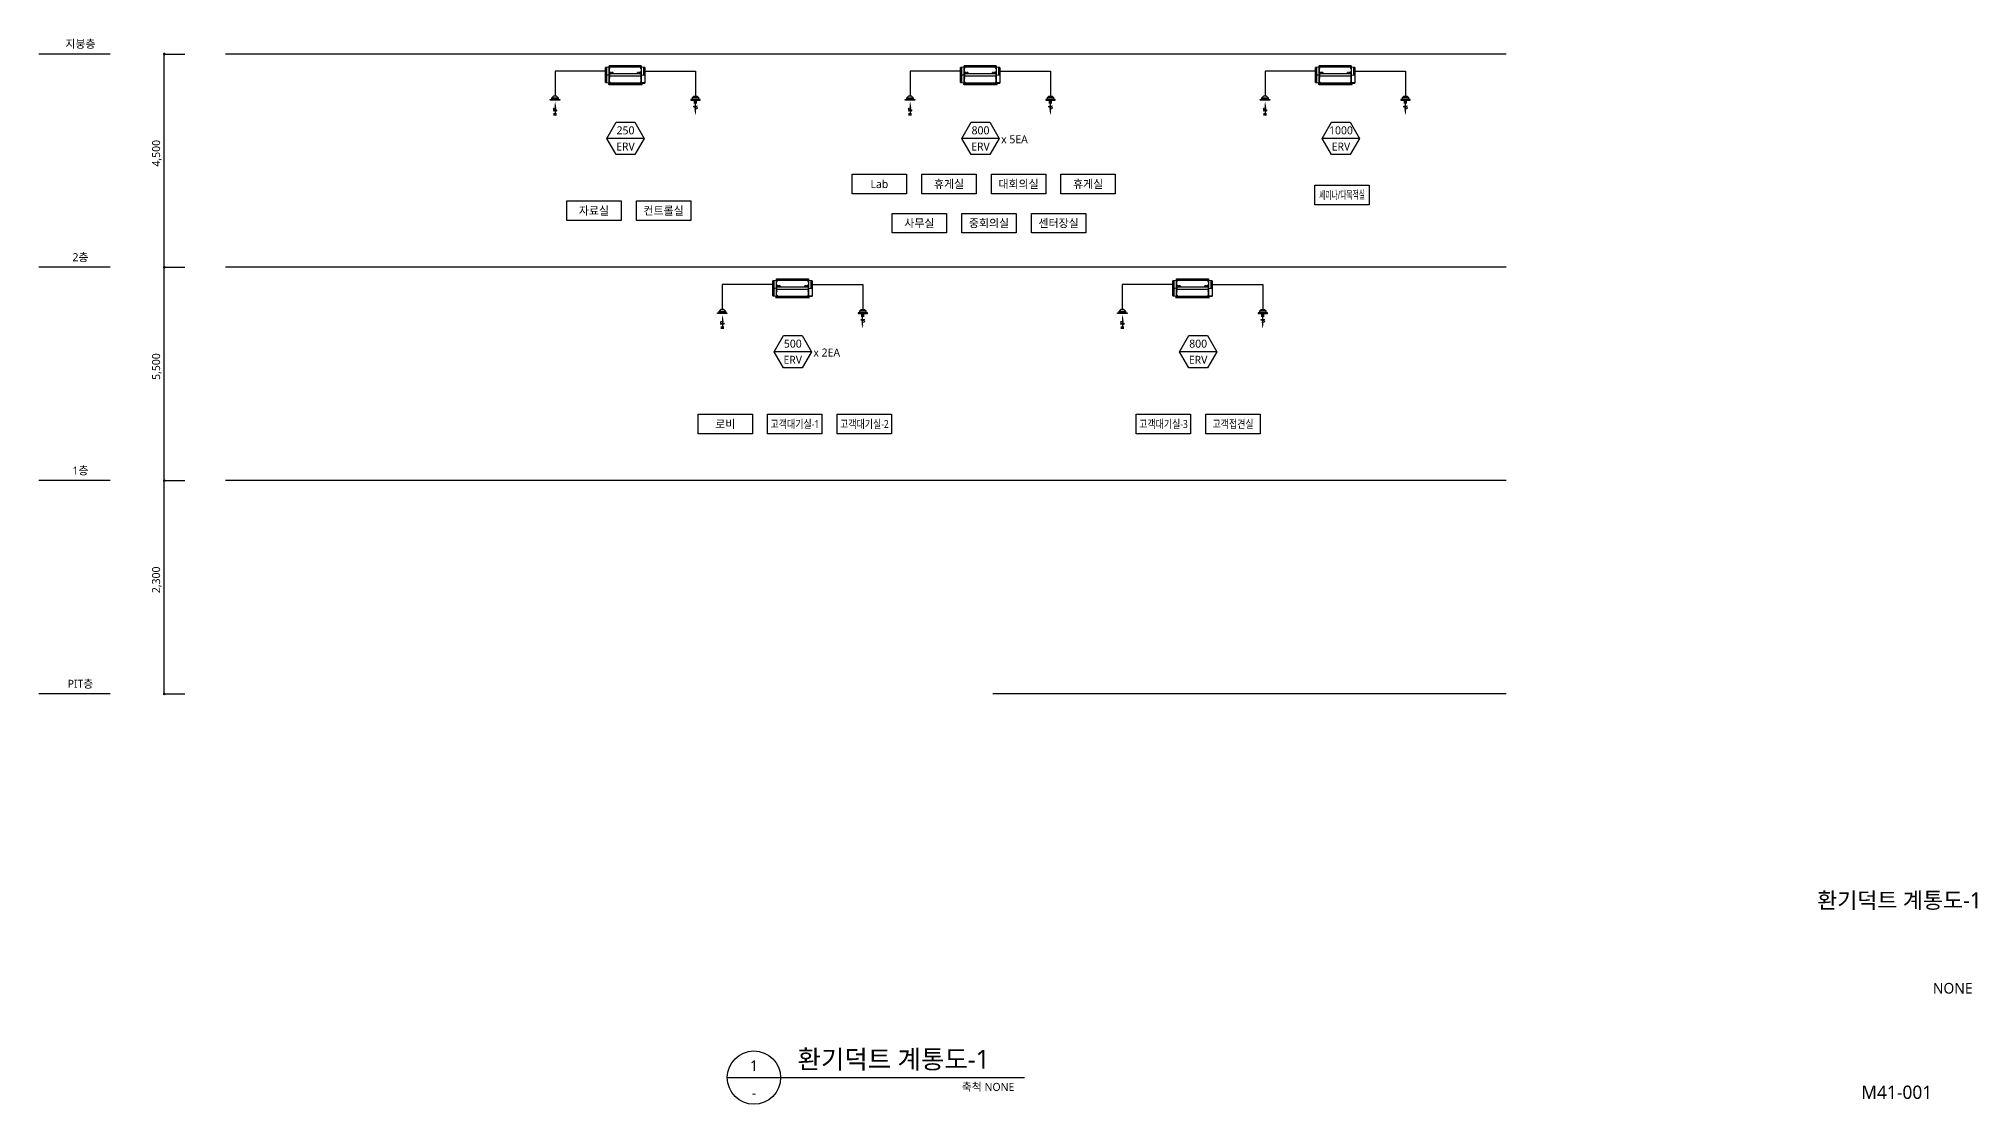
# Model space of a CAD drawing. Header units: millimetres. Extents: x 80 to 1649, y 28 to 450.
# Drawn here: x 80 to 807, y 28 to 428 of the extents above; entities that cross this region are included whole.
import ezdxf
from ezdxf.enums import TextEntityAlignment as Align

# ---------------------------------------------------------------- set-up
doc = ezdxf.new("R2010")
doc.units = ezdxf.units.MM
for name, color, linetype in [('1 FEA', 6, 'Continuous'), ('1 SA', 4, 'Continuous'), ('AA-MKXS', 3, 'Continuous'), ('DI', 1, 'Continuous'), ('LG-장비번호', 7, 'Continuous'), ('PIPE', 3, 'Continuous'), ('SS-ERV', 2, 'Continuous'), ('TE', 2, 'Continuous'), ('TEXT', 2, 'Continuous')]:
    doc.layers.add(name, color=color, linetype=linetype)
doc.styles.add('sunjin', font='')
doc.styles.add('스타일1', font='malgun.ttf')
doc.styles.get('sunjin').set_extended_font_data('Malgun Gothic')

# ---------------------------------------------------------------- blocks, each defined once
blk = doc.blocks.new('ERV250-2')
at = {"layer": 'SS-ERV', "color": 2, "linetype": 'Continuous'}
for p, q in [((-300, -5), (-300, 0)), ((-300, 0), (300, 0)), ((300, 0), (300, -5)), ((-344, -33), (-369, -33)), ((-369, -103), (-369, -33)), ((-369, -173), (-369, -103)), ((-369, -173), (-344, -173)), ((-344, -178), (-369, -178)), ((-369, -318), (-369, -178)), ((-369, -318), (-344, -318)), ((-304, -26), (-344, -33)), ((-344, -103), (-344, -33)), ((-344, -173), (-344, -103)), ((-304, -170), (-344, -178)), ((-344, -173), (-332, -176)), ((-344, -318), (-344, -178)), ((-344, -318), (-304, -325)), ((-301, -4), (-300, -4)), ((-301, -20), (-301, -4)), ((-300, -20), (-301, -20)), ((-301, -331), (-301, -345)), ((-300, -5), (-300, -6)), ((-299, -5), (-300, -5)), ((-300, -15), (-300, -6)), ((-300, -6), (-299, -6)), ((-300, -15), (-299, -15)), ((-300, -20), (-300, -15)), ((-299, -20), (-300, -20)), ((-300, -20), (-300, -20)), ((-299, -20), (-300, -20)), ((-300, -21), (-300, -21)), ((-299, -21), (-300, -21)), ((-300, -335), (-300, -330)), ((-300, -330), (-299, -330)), ((-299, -335), (-300, -335)), ((-300, -344), (-300, -335)), ((-300, -345), (-300, -344)), ((-300, -344), (-299, -344)), ((299, -5), (-299, -5)), ((-299, -5), (-299, -6)), ((-299, -6), (-299, -15)), ((-299, -6), (-299, -15)), ((-299, -6), (-299, -6)), ((-299, -6), (-299, -6)), ((-299, -7), (-299, -6)), ((-299, -9), (-299, -7)), ((-299, -7), (-299, -7)), ((-299, -9), (-299, -9)), ((-299, -21), (-299, -9)), ((-299, -15), (-299, -20)), ((-299, -16), (-299, -16)), ((-299, -22), (-298, -22)), ((-298, -138), (-299, -138)), ((-299, -140), (-298, -140)), ((-299, -154), (-298, -154)), ((-299, -196), (-298, -196)), ((-298, -211), (-299, -211)), ((-299, -213), (-298, -213)), ((-298, -328), (-299, -328)), ((-299, -330), (-299, -335)), ((-299, -335), (-299, -344)), ((-299, -335), (-299, -344)), ((-299, -342), (-299, -342)), ((-299, -344), (-299, -344)), ((-299, -344), (-299, -345)), ((-299, -344), (-299, -344)), ((-298, -18), (-298, -22)), ((-298, -138), (-298, -140)), ((-298, -140), (-298, -140)), ((-298, -140), (-298, -154)), ((-298, -144), (-298, -144)), ((-298, -153), (-298, -153)), ((298, -154), (-298, -154)), ((-298, -154), (-298, -196)), ((298, -196), (-298, -196)), ((-298, -196), (-298, -211)), ((-298, -198), (-298, -198)), ((-298, -207), (-298, -207)), ((-298, -211), (-298, -211)), ((-298, -213), (-298, -211)), ((-298, -333), (-298, -328)), ((-294, -20), (294, -20)), ((294, -330), (-294, -330)), ((-282, -140), (-228, -140)), ((228, -140), (282, -140)), ((293, -231), (290, -231)), ((298, -17), (298, -22)), ((298, -22), (299, -22)), ((298, -138), (298, -140)), ((299, -138), (298, -138)), ((298, -140), (299, -140)), ((298, -154), (298, -140)), ((299, -154), (298, -154)), ((298, -196), (298, -154)), ((299, -196), (298, -196)), ((298, -211), (298, -196)), ((299, -211), (298, -211)), ((298, -213), (298, -211)), ((298, -213), (299, -213)), ((298, -333), (298, -328)), ((299, -328), (298, -328)), ((299, -5), (300, -5)), ((299, -6), (299, -5)), ((299, -15), (299, -6)), ((299, -15), (299, -6)), ((299, -6), (299, -6)), ((300, -6), (299, -6)), ((299, -7), (299, -7)), ((299, -9), (299, -9)), ((299, -15), (300, -15)), ((299, -20), (299, -15)), ((299, -21), (299, -20)), ((300, -20), (299, -20)), ((300, -20), (299, -20)), ((300, -21), (299, -21)), ((299, -319), (300, -319)), ((300, -324), (299, -324)), ((301, -325), (299, -325)), ((299, -330), (300, -330)), ((299, -335), (299, -330)), ((300, -335), (299, -335)), ((299, -344), (299, -335)), ((299, -344), (299, -335)), ((299, -342), (299, -342)), ((299, -344), (299, -344)), ((299, -345), (299, -344)), ((300, -344), (299, -344)), ((299, -344), (299, -344)), ((300, -4), (301, -4)), ((300, -5), (300, -6)), ((300, -6), (300, -15)), ((300, -15), (300, -20)), ((301, -20), (300, -20)), ((300, -20), (300, -20)), ((300, -21), (300, -21)), ((300, -319), (300, -196)), ((300, -319), (300, -324)), ((300, -330), (300, -335)), ((300, -335), (300, -344)), ((300, -345), (300, -344)), ((301, -20), (301, -4)), ((301, -320), (301, -325)), ((301, -325), (370, -325)), ((301, -331), (301, -345)), ((344, -33), (304, -26)), ((304, -181), (344, -173)), ((304, -325), (308, -325)), ((306, -315), (365, -315)), ((369, -33), (344, -33)), ((344, -33), (344, -173)), ((344, -173), (369, -173)), ((369, -33), (369, -173)), ((369, -86), (370, -86)), ((370, -91), (370, -86)), ((370, -91), (370, -320)), ((370, -320), (370, -325))]:
    blk.add_line(p, q, dxfattribs=at)
at = {"layer": 'SS-ERV', "color": 40, "linetype": 'Continuous'}
for p, q in [((-317, -345), (-300, -345)), ((-317, -345), (-317, -350)), ((-304, -21), (-304, -139)), ((-299, -21), (-304, -21)), ((-299, -139), (-304, -139)), ((-304, -139), (-304, -154)), ((-299, -154), (-304, -154)), ((-304, -154), (-304, -197)), ((-299, -197), (-304, -197)), ((-304, -197), (-304, -212)), ((-299, -212), (-304, -212)), ((-304, -212), (-304, -331)), ((-300, -331), (-304, -331)), ((-300, -345), (-300, -350)), ((-106, -345), (-300, -345)), ((-300, -350), (-106, -350)), ((-299, -139), (-299, -21)), ((-299, -154), (-299, -139)), ((-299, -197), (-299, -154)), ((-299, -212), (-299, -197)), ((-299, -330), (-299, -212)), ((-298, -40), (-298, -18)), ((-292, -40), (-298, -40)), ((-298, -112), (-298, -50)), ((-298, -50), (-292, -50)), ((-292, -112), (-298, -112)), ((-298, -225), (-298, -122)), ((-298, -122), (-292, -122)), ((-292, -225), (-298, -225)), ((-298, -303), (-298, -235)), ((-298, -235), (-292, -235)), ((-292, -303), (-298, -303)), ((-298, -333), (-298, -313)), ((-298, -313), (-292, -313)), ((-282, -133), (-279, -133)), ((-282, -141), (-282, -133)), ((-228, -141), (-282, -141)), ((-261, -133), (-249, -133)), ((-231, -133), (-228, -133)), ((-228, -133), (-228, -141)), ((-91, -345), (-106, -345)), ((-106, -345), (-106, -350)), ((-106, -350), (-91, -350)), ((300, -345), (-91, -345)), ((-91, -345), (-91, -350)), ((-91, -350), (300, -350)), ((228, -141), (228, -133)), ((228, -133), (231, -133)), ((282, -141), (228, -141)), ((249, -133), (261, -133)), ((279, -133), (282, -133)), ((282, -133), (282, -141)), ((298, -40), (292, -40)), ((292, -50), (298, -50)), ((298, -112), (292, -112)), ((292, -122), (298, -122)), ((298, -225), (292, -225)), ((292, -235), (298, -235)), ((298, -303), (292, -303)), ((292, -313), (298, -313)), ((298, -17), (298, -40)), ((298, -50), (298, -112)), ((298, -122), (298, -225)), ((298, -235), (298, -303)), ((298, -313), (298, -333)), ((299, -21), (299, -139)), ((299, -21), (304, -21)), ((299, -139), (304, -139)), ((299, -139), (299, -154)), ((304, -154), (299, -154)), ((299, -154), (299, -197)), ((299, -197), (304, -197)), ((299, -197), (299, -212)), ((299, -212), (304, -212)), ((299, -212), (299, -330)), ((300, -331), (304, -331)), ((317, -345), (300, -345)), ((300, -345), (300, -350)), ((300, -350), (317, -350)), ((302, -332), (301, -332)), ((302, -331), (302, -332)), ((304, -139), (304, -21)), ((304, -154), (304, -139)), ((304, -197), (304, -154)), ((304, -212), (304, -197)), ((304, -331), (304, -212)), ((317, -350), (317, -345))]:
    blk.add_line(p, q, dxfattribs=at)
at = {"layer": 'SS-ERV', "color": 30, "linetype": 'Continuous'}
blk.add_line((-300, -350), (-317, -350), dxfattribs=at)
at = {"layer": 'SS-ERV', "color": 6, "linetype": 'Continuous'}
for p, q in [((-279, -138), (-279, -129)), ((-261, -138), (-279, -138)), ((-264, -126), (-276, -126)), ((-261, -129), (-261, -138)), ((-261, -136), (-249, -136)), ((-249, -138), (-261, -138)), ((-249, -129), (-249, -138)), ((-231, -138), (-249, -138)), ((-234, -126), (-246, -126)), ((-231, -129), (-231, -138)), ((231, -138), (231, -129)), ((249, -138), (231, -138)), ((246, -126), (234, -126)), ((248, -350), (248, -354)), ((248, -354), (249, -354)), ((249, -129), (249, -138)), ((249, -136), (261, -136)), ((261, -138), (249, -138)), ((249, -354), (249, -350)), ((261, -129), (261, -138)), ((279, -138), (261, -138)), ((276, -126), (264, -126)), ((279, -129), (279, -138))]:
    blk.add_line(p, q, dxfattribs=at)
at = {"layer": 'SS-ERV', "color": 2, "linetype": 'Continuous'}
for points in [[(-298, -161), (-298, -161, 0.003517), (-298, -161, 0.003478), (-298, -161, 0.003468), (-298, -161, 0.003493), (-298, -161, 0.003502), (-298, -161, 0.003509), (-298, -161, 0.003511), (-298, -161, 0.003519), (-298, -161, 0.003521), (-298, -161, 0.003527), (-298, -161, 0.003525), (-298, -161, 0.003527), (-298, -161, 0.003527), (-298, -161, 0.003535), (-298, -161, 0.003521), (-298, -161, 0.003497), (-298, -161, 0.003523), (-298, -161, 0.003594), (-298, -161, 0.003479), (-298, -161, 0.003236), (-298, -161, 0.003575), (-298, -161, 0.004269), (-298, -161, 0.003202), (-298, -161, 0.001048), (-298, -161, 0.004545), (-298, -161, 0.007764), (-298, -161, 0.003728), (-298, -161, 0.001951)], [(-298, -162), (-298, -162, -0.004165), (-298, -162, -0.004263), (-298, -162, -0.004341), (-298, -162, -0.00439), (-298, -162, -0.00445), (-298, -162, -0.004509), (-298, -162, -0.00457), (-298, -162, -0.004622), (-298, -162, -0.004679), (-298, -162, -0.004728), (-298, -162, -0.004779), (-298, -162, -0.00482), (-298, -162, -0.004871), (-298, -162, -0.004917), (-298, -162, -0.004947), (-298, -162, -0.004949), (-298, -162, -0.005024), (-298, -162, -0.005147), (-298, -162, -0.005034), (-298, -162, -0.004726), (-298, -162, -0.005218), (-298, -162, -0.00621), (-298, -162, -0.004758), (-298, -162, -0.001702), (-298, -162, -0.006655), (-298, -162, -0.011436), (-298, -162, -0.00563), (-298, -162, -0.003001)], [(-298, -189), (-298, -189, -0.005123), (-298, -189, -0.005091), (-298, -189, -0.005087), (-298, -189, -0.005115), (-298, -189, -0.005125), (-298, -189, -0.005128), (-298, -189, -0.005124), (-298, -189, -0.005124), (-298, -189, -0.005113), (-298, -189, -0.005104), (-298, -189, -0.005084), (-298, -189, -0.005064), (-298, -189, -0.005041), (-298, -189, -0.005026), (-298, -189, -0.004978), (-298, -189, -0.004915), (-298, -189, -0.004919), (-298, -189, -0.004983), (-298, -189, -0.004789), (-298, -189, -0.004425), (-298, -189, -0.004847), (-298, -189, -0.005729), (-298, -189, -0.004262), (-298, -189, -0.001402), (-298, -189, -0.005974), (-298, -189, -0.010018), (-298, -189, -0.00474), (-298, -189, -0.002466)], [(-298, -190), (-298, -190, 0.004165), (-298, -190, 0.004263), (-298, -190, 0.004341), (-298, -190, 0.00439), (-298, -190, 0.004451), (-298, -190, 0.004509), (-298, -190, 0.00457), (-298, -190, 0.004622), (-298, -190, 0.004679), (-298, -190, 0.004728), (-298, -190, 0.00478), (-298, -190, 0.00482), (-298, -190, 0.004871), (-298, -190, 0.004917), (-298, -190, 0.004947), (-298, -190, 0.004949), (-298, -190, 0.005024), (-298, -190, 0.005147), (-298, -190, 0.005034), (-298, -190, 0.004726), (-298, -190, 0.005218), (-298, -190, 0.00621), (-298, -190, 0.004758), (-298, -190, 0.001702), (-298, -190, 0.006655), (-298, -190, 0.011436), (-298, -190, 0.00563), (-298, -190, 0.003001)]]:
    blk.add_lwpolyline(points, format="xyb", dxfattribs=at)
for centre, radius in [((-292, -46), 2.25), ((-292, -118), 2.25), ((-292, -230), 2.25), ((-292, -308), 2.25), ((-292, -46), 1.6), ((-292, -118), 1.6), ((-292, -230), 1.6), ((-292, -308), 1.6), ((-99, -334), 2), ((99, -16), 2), ((292, -46), 2.25), ((292, -46), 1.6), ((292, -118), 2.25), ((292, -118), 1.6), ((292, -230), 2.25), ((292, -230), 1.6), ((292, -308), 2.25), ((292, -308), 1.6)]:
    blk.add_circle(centre, radius, dxfattribs=at)
for centre, start, end in [((-294, -15), 180, 270), ((-294, -335), 90, 180), ((294, -15), 270, 0), ((294, -335), 0, 90), ((306, -320), 90, 180), ((365, -320), 0, 90), ((365, -91), 328.9971, 0)]:
    blk.add_arc(centre, 5, start, end, dxfattribs=at)
at = {"layer": 'SS-ERV', "color": 40, "linetype": 'Continuous'}
for centre, start, end in [((-292, -46), 270, 90), ((-292, -118), 270, 90), ((-292, -230), 270, 90), ((-292, -308), 270, 90), ((-254, -20), 185.7392, 354.2608), ((-164, -331), 11.537, 168.463), ((116, -20), 185.7392, 354.2608), ((206, -331), 11.537, 168.463), ((292, -46), 90, 270), ((292, -118), 90, 270), ((292, -230), 90, 270), ((292, -308), 90, 270)]:
    blk.add_arc(centre, 5, start, end, dxfattribs=at)
at = {"layer": 'SS-ERV', "color": 6, "linetype": 'Continuous'}
for centre, start, end in [((-276, -129), 90, 180), ((-264, -129), 0, 90), ((-246, -129), 90, 180), ((-234, -129), 0, 90), ((234, -129), 90, 180), ((246, -129), 0, 90), ((264, -129), 90, 180), ((276, -129), 0, 90)]:
    blk.add_arc(centre, 3, start, end, dxfattribs=at)
at = {"layer": 'SS-ERV', "color": 1, "linetype": 'Continuous'}
for centre, radius, start, end in [((-254, -20), 2.25, 192.8396, 347.1604), ((-254, -20), 1.7, 197.1259, 342.4012), ((-164, -331), 2.25, 26.3878, 153.6122), ((-164, -331), 1.7, 36.0319, 143.9681), ((116, -20), 2.25, 192.8396, 347.1604), ((116, -20), 1.7, 197.1256, 342.402), ((206, -331), 2.25, 26.3878, 153.6122), ((206, -331), 1.7, 36.0319, 143.9681)]:
    blk.add_arc(centre, radius, start, end, dxfattribs=at)
at = {"layer": 'SS-ERV', "color": 2, "linetype": 'Continuous'}
for points in [[(-298, -171), (-298, -170), (-298, -170), (-298, -170)], [(-298, -172), (-298, -172), (-298, -172), (-298, -172)], [(-298, -179), (-298, -179), (-298, -179), (-298, -179)], [(-298, -181), (-298, -181), (-298, -180), (-298, -180)]]:
    blk.add_open_spline(points, degree=3, dxfattribs=at)
blk = doc.blocks.new('1 SA-DF')
at = {"layer": '1 SA'}
for p, q in [((0.54, -3.68), (-0.75, -3.63)), ((0.42, -4.72), (-0.55, -4.55)), ((-0.52, -4.21), (0.57, -4.04)), ((-0.26, -1.9), (-0.26, -2.76)), ((0.05, -5.84), (0.05, -1.9)), ((0.36, -2.76), (0.36, -1.9))]:
    blk.add_line(p, q, dxfattribs=at)
blk.add_lwpolyline([(1.21, -0.6), (0.58, 0), (-0.58, 0), (-1.21, -0.6)], dxfattribs=at)
for points in [[(1.77, -1.5), (-1.77, -1.5), (-1.77, -1.2), (1.77, -1.2)], [(1.21, -1.2), (-1.21, -1.2), (-1.21, -0.6), (1.21, -0.6)]]:
    blk.add_lwpolyline(points, close=True, dxfattribs=at)
for centre, start, end in [((-0.46, -4.39), 107.8356, 241.55944), ((0.51, -3.86), 287.8356, 81.87069)]:
    blk.add_arc(centre, 0.184, start, end, dxfattribs=at)
blk.add_solid([(0.28, -5.84), (-0.18, -5.84), (0.05, -7.22)], dxfattribs=at)
blk = doc.blocks.new('1 FEA-DF')
at = {"layer": '1 FEA'}
for p, q in [((0.54, -5.48), (-0.75, -5.53)), ((0.42, -4.44), (-0.55, -4.61)), ((-0.52, -4.95), (0.57, -5.12)), ((-0.26, -7.26), (-0.26, -6.4)), ((0.05, -3.32), (0.05, -7.26)), ((0.36, -6.4), (0.36, -7.26))]:
    blk.add_line(p, q, dxfattribs=at)
blk.add_lwpolyline([(1.21, -0.6), (0.58, 0), (-0.58, 0), (-1.21, -0.6)], dxfattribs=at)
for points in [[(1.77, -1.5), (-1.77, -1.5), (-1.77, -1.2), (1.77, -1.2)], [(1.21, -1.2), (-1.21, -1.2), (-1.21, -0.6), (1.21, -0.6)]]:
    blk.add_lwpolyline(points, close=True, dxfattribs=at)
for centre, start, end in [((-0.46, -4.77), 118.44056, 252.1644), ((0.51, -5.3), 278.12931, 72.1644)]:
    blk.add_arc(centre, 0.184, start, end, dxfattribs=at)
blk.add_solid([(0.28, -3.32), (-0.18, -3.32), (0.05, -1.94)], dxfattribs=at)

msp = doc.modelspace()

# ---------------------------------------------------------------- linework, layer by layer
at = {"layer": 'AA-MKXS', "color": 7}
msp.add_line((338, 38.5), (449.44, 38.5), dxfattribs=at)
msp.add_circle((348, 38.5), 10, dxfattribs=at)
at = {"layer": 'DI', "const_width": 0.5}
for points in [[(126.9, 422.16, 1), (126.9, 422.66, 1)], [(126.9, 342.16, 1), (126.9, 342.66, 1)], [(126.9, 262.16, 1), (126.9, 262.66, 1)], [(126.9, 182.16, 1), (126.9, 182.66, 1)]]:
    msp.add_lwpolyline(points, format="xyb", close=True, dxfattribs=at)
at = {"layer": 'LG-장비번호', "color": 8, "ltscale": 2}
for p, q in [((106.59, 422.41), (79.85, 422.41)), ((630.1, 422.41), (149.9, 422.41)), ((106.59, 342.41), (79.85, 342.41)), ((630.1, 342.41), (149.9, 342.41)), ((106.59, 262.41), (79.85, 262.41)), ((630.1, 262.41), (149.9, 262.41)), ((106.59, 182.41), (79.85, 182.41)), ((630.1, 182.41), (437.6, 182.41))]:
    msp.add_line(p, q, dxfattribs=at)
at = {"layer": 'LG-장비번호', "color": 1, "ltscale": 2}
for points in [[(384.85, 377.29), (405.23, 377.29), (405.23, 369.97), (384.85, 369.97)], [(410.94, 377.29), (431.32, 377.29), (431.32, 369.97), (410.94, 369.97)], [(437.03, 377.29), (457.41, 377.29), (457.41, 369.97), (437.03, 369.97)], [(463.12, 377.29), (483.5, 377.29), (483.5, 369.97), (463.12, 369.97)], [(558.32, 373.22), (578.7, 373.22), (578.7, 365.9), (558.32, 365.9)], [(277.83, 367.29), (298.21, 367.29), (298.21, 359.97), (277.83, 359.97)], [(303.92, 367.29), (324.3, 367.29), (324.3, 359.97), (303.92, 359.97)], [(399.85, 362.62), (420.23, 362.62), (420.23, 355.3), (399.85, 355.3)], [(425.94, 362.62), (446.32, 362.62), (446.32, 355.3), (425.94, 355.3)], [(452.03, 362.62), (472.41, 362.62), (472.41, 355.3), (452.03, 355.3)], [(327.05, 287.29), (347.43, 287.29), (347.43, 279.97), (327.05, 279.97)], [(353.14, 287.29), (373.52, 287.29), (373.52, 279.97), (353.14, 279.97)], [(379.23, 287.29), (399.61, 287.29), (399.61, 279.97), (379.23, 279.97)], [(491.36, 287.29), (511.74, 287.29), (511.74, 279.97), (491.36, 279.97)], [(517.45, 287.29), (537.83, 287.29), (537.83, 279.97), (517.45, 279.97)]]:
    msp.add_lwpolyline(points, close=True, dxfattribs=at)
at = {"layer": 'PIPE', "color": 1}
for p, q in [((126.9, 342.41), (126.9, 422.41)), ((126.9, 422.41), (134.64, 422.41)), ((126.9, 262.41), (126.9, 342.41)), ((126.9, 342.41), (134.64, 342.41)), ((126.9, 262.41), (134.64, 262.41)), ((126.9, 182.41), (126.9, 262.41)), ((126.9, 182.41), (134.64, 182.41))]:
    msp.add_line(p, q, dxfattribs=at)
at = {"layer": 'PIPE'}
for p, q in [((292.37, 415.98), (273.41, 415.98)), ((273.41, 415.98), (273.41, 406.57)), ((307.14, 415.98), (326.1, 415.98)), ((326.1, 415.98), (326.1, 406.57)), ((425.48, 415.98), (406.52, 415.98)), ((406.52, 415.98), (406.52, 406.57)), ((440.25, 415.98), (459.21, 415.98)), ((459.21, 415.98), (459.21, 406.57)), ((558.59, 415.98), (539.63, 415.98)), ((539.63, 415.98), (539.63, 406.57)), ((573.36, 415.98), (592.32, 415.98)), ((592.32, 415.98), (592.32, 406.57)), ((355.09, 335.98), (336.13, 335.98)), ((336.13, 335.98), (336.13, 326.57)), ((369.86, 335.98), (388.82, 335.98)), ((388.82, 335.98), (388.82, 326.57)), ((505.09, 335.98), (486.13, 335.98)), ((486.13, 335.98), (486.13, 326.57)), ((519.86, 335.98), (538.82, 335.98)), ((538.82, 335.98), (538.82, 326.57))]:
    msp.add_line(p, q, dxfattribs=at)
at = {"layer": 'TE'}
for p, q in [((306.85, 390.75), (292.85, 390.75)), ((439.96, 390.75), (425.96, 390.75)), ((575.12, 390.75), (561.12, 390.75)), ((369.57, 310.75), (355.57, 310.75)), ((521.57, 310.75), (507.57, 310.75))]:
    msp.add_line(p, q, dxfattribs=at)
for points in [[(303.35, 384.69), (296.35, 384.69), (292.85, 390.75), (296.35, 396.81), (303.35, 396.81), (306.85, 390.75)], [(436.46, 384.69), (429.46, 384.69), (425.96, 390.75), (429.46, 396.81), (436.46, 396.81), (439.96, 390.75)], [(571.62, 384.69), (564.62, 384.69), (561.12, 390.75), (564.62, 396.81), (571.62, 396.81), (575.12, 390.75)], [(366.07, 304.69), (359.07, 304.69), (355.57, 310.75), (359.07, 316.81), (366.07, 316.81), (369.57, 310.75)], [(518.07, 304.69), (511.07, 304.69), (507.57, 310.75), (511.07, 316.81), (518.07, 316.81), (521.57, 310.75)]]:
    msp.add_lwpolyline(points, close=True, dxfattribs=at)

# ---------------------------------------------------------------- block references
at = {"layer": '1 FEA'}
for p in [(273.41, 406.57), (406.52, 406.57), (539.63, 406.57), (336.13, 326.57), (486.13, 326.57)]:
    msp.add_blockref('1 FEA-DF', p, dxfattribs=at)
at = {"layer": '1 SA', "xscale": -1}
for p in [(326.1, 406.57), (459.21, 406.57), (592.32, 406.57), (388.82, 326.57), (538.82, 326.57)]:
    msp.add_blockref('1 SA-DF', p, dxfattribs=at)
at = {"layer": 'SS-ERV', "xscale": 0.02, "yscale": 0.02, "zscale": 0.02}
for p in [(299.75, 418.04), (432.86, 418.04), (565.97, 418.04), (362.47, 338.04), (512.47, 338.04)]:
    msp.add_blockref('ERV250-2', p, dxfattribs=at)

# ---------------------------------------------------------------- texts
at = {"layer": 'AA-MKXS', "linetype": 'Continuous', "style": '스타일1'}
msp.add_text('1', height=4, dxfattribs=at).set_placement((348.03, 41), align=Align.CENTER)
msp.add_text(' 환기덕트 계통도-1', height=7, dxfattribs=at).set_placement((361.96, 41.88))
msp.add_text('축척 NONE', height=3, dxfattribs=at).set_placement((445.63, 35), align=Align.MIDDLE_RIGHT)
at = {"layer": 'AA-MKXS', "style": '스타일1'}
msp.add_text('-', height=4, dxfattribs=at).set_placement((348, 32.78), align=Align.MIDDLE)
at = {"layer": 'LG-장비번호', "style": 'sunjin'}
for s, p in [('지붕층', (95.48, 426.28)), ('2층', (95.48, 346.28)), ('1층', (95.48, 266.28)), ('PIT층', (95.48, 186.28))]:
    msp.add_text(s, height=3, dxfattribs=at).set_placement(p, align=Align.MIDDLE)
for s, p in [('4,500', (124.08, 385.19)), ('5,500', (124.08, 305.19)), ('2,300', (124.08, 225.19))]:
    msp.add_text(s, height=3, rotation=90, dxfattribs=at).set_placement(p, align=Align.MIDDLE)
for s, p in [('Lab', (395.04, 373.63)), ('휴게실', (421.13, 373.63)), ('대회의실', (447.22, 373.63)), ('휴게실', (473.31, 373.63)), ('자료실', (288.02, 363.63)), ('컨트롤실', (314.11, 363.63)), ('사무실', (410.04, 358.96)), ('중회의실', (436.13, 358.96)), ('센터장실', (462.22, 358.96)), ('로비', (337.24, 283.63))]:
    msp.add_text(s, height=3, dxfattribs=at).set_placement(p, align=Align.MIDDLE_CENTER)
at = {"layer": 'LG-장비번호', "style": 'sunjin', "width": 0.6}
msp.add_text('세미나/다목적실', height=3, rotation=0.8, dxfattribs=at).set_placement((568.51, 369.56), align=Align.MIDDLE_CENTER)
at = {"layer": 'LG-장비번호', "style": 'sunjin', "width": 0.8}
for s, p in [('고객대기실-1', (363.33, 283.63)), ('고객대기실-2', (389.42, 283.63)), ('고객대기실-3', (501.55, 283.63)), ('고객접견실', (527.64, 283.63))]:
    msp.add_text(s, height=3, dxfattribs=at).set_placement(p, align=Align.MIDDLE_CENTER)
at = {"layer": 'TE', "style": 'sunjin'}
for s, p in [('250', (299.85, 393.78)), ('800', (432.96, 393.78)), ('1000', (568.12, 393.78)), ('ERV', (299.84, 387.72)), ('ERV', (432.95, 387.72)), ('x 5EA', (445.69, 390.44)), ('ERV', (568.11, 387.72)), ('500', (362.57, 313.78)), ('800', (514.57, 313.78)), ('ERV', (362.56, 307.72)), ('x 2EA', (375.3, 310.44)), ('ERV', (514.56, 307.72))]:
    msp.add_text(s, height=3, dxfattribs=at).set_placement(p, align=Align.MIDDLE_CENTER)
at = {"layer": 'TEXT', "color": 3, "style": '스타일1'}
for s, height, p in [(' 환기덕트 계통도-1', 6, (776.5, 105)), ('NONE', 4, (797.5, 72)), ('M41-001', 5, (776.5, 33))]:
    msp.add_text(s, height=height, dxfattribs=at).set_placement(p, align=Align.MIDDLE_CENTER)

doc.saveas('drawing.dxf')
